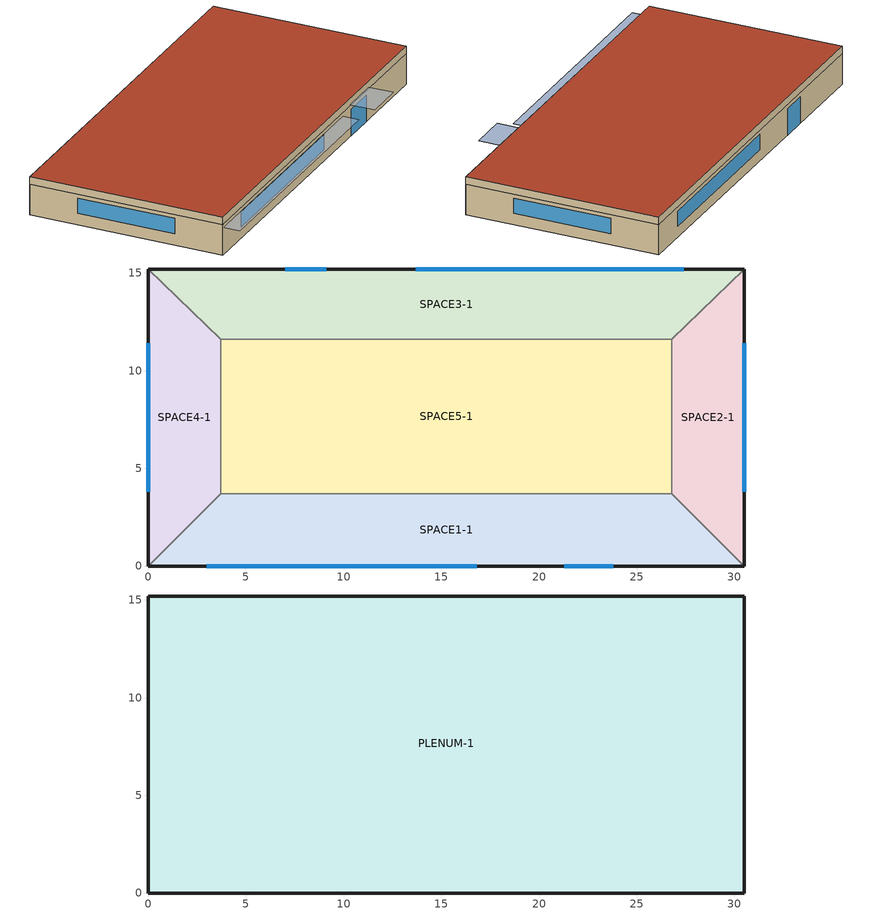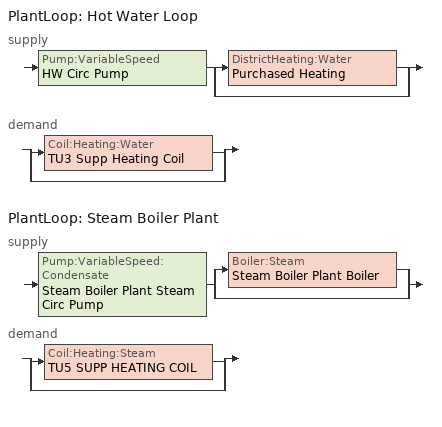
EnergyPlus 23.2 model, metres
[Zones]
SPACE3-1
 floor ground (FLOOR-SLAB-1): 26.8,11.6 3.7,11.6 0,15.2 30.5,15.2 z0
 wall outside (WALL-1): 30.5,15.2 0,15.2 z0:2.4
 wall to SPACE2-1 (INT-WALL-1): 26.8,11.6 30.5,15.2 z0:2.4
 wall to SPACE4-1 (INT-WALL-1): 0,15.2 3.7,11.6 z0:2.4
 wall to SPACE5-1 (INT-WALL-1): 3.7,11.6 26.8,11.6 z0:2.4
 window (Sgl Grey 3mm): 9.1,15.2 7,15.2 z0:2.1
 window (Dbl Clr 3mm/13mm Air): 27.4,15.2 13.7,15.2 z0.9:2.1
SPACE1-1
 floor ground (FLOOR-SLAB-1): 26.8,3.7 30.5,0 0,0 3.7,3.7 z0
 wall outside (WALL-1): 0,0 30.5,0 z0:2.4
 wall to SPACE2-1 (INT-WALL-1): 30.5,0 26.8,3.7 z0:2.4
 wall to SPACE4-1 (INT-WALL-1): 3.7,3.7 0,0 z0:2.4
 wall to SPACE5-1 (INT-WALL-1): 26.8,3.7 3.7,3.7 z0:2.4
 window (Sgl Grey 3mm): 21.3,0 23.8,0 z0:2.1
 window (Dbl Clr 3mm/13mm Air): 3,0 16.8,0 z0.9:2.1
SPACE2-1
 floor ground (FLOOR-SLAB-1): 26.8,11.6 30.5,15.2 30.5,0 26.8,3.7 z0
 wall outside (WALL-1): 30.5,0 30.5,15.2 z0:2.4
 wall to SPACE5-1 (INT-WALL-1): 26.8,11.6 26.8,3.7 z0:2.4
 window (Dbl Clr 3mm/13mm Air): 30.5,3.8 30.5,11.4 z0.9:2.1
SPACE4-1
 floor ground (FLOOR-SLAB-1): 3.7,3.7 0,0 0,15.2 3.7,11.6 z0
 wall outside (WALL-1): 0,15.2 0,0 z0:2.4
 wall to SPACE5-1 (INT-WALL-1): 3.7,3.7 3.7,11.6 z0:2.4
 window (Dbl Clr 3mm/13mm Air): 0,11.4 0,3.8 z0.9:2.1
SPACE5-1
 floor ground (FLOOR-SLAB-1): 26.8,11.6 26.8,3.7 3.7,3.7 3.7,11.6 z0
PLENUM-1
 floor to SPACE1-1 (CLNG-1): 26.8,3.7 30.5,0 0,0 3.7,3.7 z2.4
 floor to SPACE2-1 (CLNG-1): 26.8,11.6 30.5,15.2 30.5,0 26.8,3.7 z2.4
 floor to SPACE3-1 (CLNG-1): 26.8,11.6 3.7,11.6 0,15.2 30.5,15.2 z2.4
 floor to SPACE4-1 (CLNG-1): 3.7,3.7 0,0 0,15.2 3.7,11.6 z2.4
 floor to SPACE5-1 (CLNG-1): 26.8,11.6 26.8,3.7 3.7,3.7 3.7,11.6 z2.4
 wall outside (WALL-1): 30.5,15.2 0,15.2 0,0 30.5,0 30.5,15.2 z2.4:3
 roof outside (ROOF-1): 0,15.2 0,0 30.5,0 30.5,15.2 z3
shading: 0,-1.3 0,0 19.8,0 19.8,-1.3 z2.2; 21,-2 21,0 24.1,0 24.1,-2 z2.6
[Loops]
PlantLoop 'Hot Water Loop'
 supply: Pump:VariableSpeed 'HW Circ Pump' > split
  | DistrictHeating:Water 'Purchased Heating'
  | bypass
 demand: split
  | Coil:Heating:Water 'TU3 Supp Heating Coil'
  | bypass
PlantLoop 'Steam Boiler Plant'
 supply: Pump:VariableSpeed:Condensate 'Steam Boiler Plant Steam Circ Pump' > split
  | Boiler:Steam 'Steam Boiler Plant Boiler'
  | bypass
 demand: split
  | Coil:Heating:Steam 'TU5 SUPP HEATING COIL'
  | bypass
[Building]
Building: Loads convergence tolerance value=0.04; Maximum number of warmup days=25; Minimum number of warmup days=6; North axis=30; Solar distribution=FullExterior; Temperature convergence tolerance value=0.4; Terrain=City
[Site:GroundTemperature:BuildingSurface]
20.03, 20.03, 20.13, 20.3, 20.43, 20.52, 20.62, 20.77, 20.78, 20.55, 20.44, 20.2
[Site:Location]
CHICAGO_IL_USA TMY2-94846: Elevation=190; Latitude=41.78; Longitude=-87.75; Time zone=-6
[SizingPeriod:DesignDay] Barometric pressure=99063; Day of month=21; Daylight saving time indicator=No; Humidity condition type=WetBulb; Rain indicator=No; Snow indicator=No; Solar model indicator=ASHRAEClearSky
Name | Daily dry bulb temperature range | Day type | Maximum dry bulb temperature | Month | Sky clearness | Wetbulb or dewpoint at maximum dry bulb | Wind direction | Wind speed
CHICAGO_IL_USA Annual Cooling 1% Design Conditions DB/MCWB | 10.7 | SummerDesignDay | 31.5 | 7 | 1 | 23 | 230 | 5.3
CHICAGO_IL_USA Annual Heating 99% Design Conditions DB | 0 | WinterDesignDay | -17.3 | 1 | 0 | -17.3 | 270 | 4.9
[Construction]
CLNG-1: MAT-CLNG-1
Dbl Clr 3mm/13mm Air: CLEAR 3MM, AIR 13MM, CLEAR 3MM
FLOOR-SLAB-1: CC03, CP01
INT-WALL-1: GP02, AL21, GP02
ROOF-1: RG01, BR01, IN46, WD01
Sgl Grey 3mm: GREY 3MM
WALL-1: WD01, PW03, IN02, GP01
[Material] Thermal absorptance=0.9
Name | Conductivity | Density | Roughness | Solar absorptance | Specific heat | Thickness | Visible absorptance
BR01 | 0.162 | 1121 | VeryRough | 0.7 | 1464 | 0.0095 | 0.7
CC03 | 1.31 | 2243 | MediumRough | 0.65 | 837 | 0.1016 | 0.65
GP01 | 0.16 | 801 | MediumSmooth | 0.75 | 837 | 0.0127 | 0.75
GP02 | 0.16 | 801 | MediumSmooth | 0.75 | 837 | 0.0159 | 0.75
IN02 | 0.043 | 10 | Rough | 0.75 | 837 | 0.0901 | 0.75
IN46 | 0.023 | 24 | VeryRough | 0.5 | 1590 | 0.0762 | 0.5
PW03 | 0.115 | 545 | MediumSmooth | 0.78 | 1213 | 0.0127 | 0.78
RG01 | 1.442 | 881 | Rough | 0.65 | 1674 | 0.0127 | 0.65
WD01 | 0.115 | 513 | MediumSmooth | 0.78 | 1381 | 0.0191 | 0.78
[Material:AirGap]
AL21: Thermal resistance=0.157
[Material:NoMass] Roughness=Rough
Name | Solar absorptance | Thermal absorptance | Thermal resistance | Visible absorptance
CP01 | 0.75 | 0.9 | 0.367 | 0.75
MAT-CLNG-1 | 0.65 | 0.65 | 0.652259 | 0.65
[WindowMaterial:Gas]
AIR 13MM: Gas type=Air; Thickness=0.0127
[WindowMaterial:Glazing] Back side infrared hemispherical emissivity=0.84; Conductivity=0.9; Front side infrared hemispherical emissivity=0.84; Infrared transmittance at normal incidence=0; Optical data type=SpectralAverage; Thickness=0.003
Name | Back side solar reflectance at normal incidence | Back side visible reflectance at normal incidence | Front side solar reflectance at normal incidence | Front side visible reflectance at normal incidence | Solar transmittance at normal incidence | Visible transmittance at normal incidence
CLEAR 3MM | 0.075 | 0.081 | 0.075 | 0.081 | 0.837 | 0.898
GREY 3MM | 0.061 | 0.061 | 0.061 | 0.061 | 0.626 | 0.611
[AirConditioner:VariableRefrigerantFlow:FluidTemperatureControl]
AirConditioner:VariableRefrigerantFlow:FluidTemperatureControl 1: Availability schedule=VRFCondAvailSched; Compressor maximum delta pressure=4500000; Crankcase heater power per compressor=33; Diameter of main pipe connecting outdoor unit to the first branch joint=0.0508; Equivalent length of main pipe connecting outdoor unit to the first branch joint=36; Heat pump=VRF Heat Pump; Height difference between outdoor unit and indoor units=5; Length of main pipe connecting outdoor unit to the first branch joint=30; Compressor speed at loading index 1=1500; Loading index compressor power multiplier function of temperature curve name 1=MinSpdPower; Loading index evaporative capacity multiplier function of temperature curve name 1=MinSpdCooling; Compressor speed at loading index 2=3600; Loading index compressor power multiplier function of temperature curve name 2=Spd1Power; Loading index evaporative capacity multiplier function of temperature curve name 2=Spd1Cooling; Compressor speed at loading index 3=6000; Loading index compressor power multiplier function of temperature curve name 3=Spd2Power; Loading index evaporative capacity multiplier function of temperature curve name 3=Spd2Cooling; Main pipe insulation thermal conductivity=0.032; Main pipe insulation thickness=0.02; Maximum outdoor air temperature in cooling mode=43; Maximum outdoor air temperature in heating mode=22; Maximum outdoor dry bulb temperature for crankcase heater=7; Minimum outdoor air temperature in cooling mode=-5; Minimum outdoor air temperature in heating mode=-20; Number of compressor loading index entries=3; Number of compressors=1; Outdoor unit condensing temperature function of subcooling curve=OUCondTempCurve; Outdoor unit evaporating temperature function of superheating curve=OUEvapTempCurve; Outdoor unit fan flow rate per unit of rated evaporative capacity=7.26e-05; Outdoor unit fan power per unit of rated evaporative capacity=0.00412; Rated compressor power per unit of rated evaporative capacity=0.344; Rated evaporative capacity=Autosize; Ratio of compressor size to total compressor capacity=0.33; Reference condensing temperature for indoor unit=44; Reference evaporating temperature for indoor unit=6; Reference outdoor unit subcooling=3; Reference outdoor unit superheating=3; Refrigerant temperature control algorithm for indoor unit=ConstantTemp; Refrigerant type=R410A; Variable condensing temperature maximum for indoor unit=46; Variable condensing temperature minimum for indoor unit=42; Variable evaporating temperature maximum for indoor unit=13; Variable evaporating temperature minimum for indoor unit=6; Zone terminal unit list=VRF Heat Pump TU List
[Boiler:Steam]
Steam Boiler Plant Boiler: Design outlet steam temperature=115; Fuel type=NaturalGas; Maximum operating pressure=160000; Maximum part load ratio=1; Minimum part load ratio=1e-05; Nominal capacity=Autosize; Optimum part load ratio=0.2; Theoretical efficiency=0.8; Coefficient 1 of fuel use function of part load ratio curve=0.8; Coefficient 2 of fuel use function of part load ratio curve=0.1; Coefficient 3 of fuel use function of part load ratio curve=0.1
[Coil:Cooling:DX:VariableRefrigerantFlow:FluidTemperatureControl] Availability schedule=VRFAvailSched; Indoor unit evaporating temperature function of superheating curve=IUEvapTempCurve; Indoor unit reference superheating=3; Rated sensible heat ratio=Autosize; Rated total cooling capacity=Autosize
TU1 VRF DX Cooling Coil; TU2 VRF DX Cooling Coil; TU3 VRF DX Cooling Coil; TU4 VRF DX Cooling Coil; TU5 VRF DX Cooling Coil
[Coil:Heating:DX:VariableRefrigerantFlow:FluidTemperatureControl] Availability schedule=VRFAvailSched; Indoor unit condensing temperature function of subcooling curve=IUCondTempCurve; Indoor unit reference subcooling=5; Rated total heating capacity=Autosize
TU1 VRF DX Heating Coil; TU2 VRF DX Heating Coil; TU3 VRF DX Heating Coil; TU4 VRF DX Heating Coil; TU5 VRF DX Heating Coil
[Coil:Heating:Electric]
TU1 Supp Heating Coil: Availability schedule=VRFAvailSched; Efficiency=0.99; Nominal capacity=Autosize
[Coil:Heating:Fuel] Availability schedule=VRFAvailSched; Burner efficiency=0.8; Fuel type=NaturalGas; Nominal capacity=Autosize
TU2 Supp Heating Coil; TU4 Supp Heating Coil
[Coil:Heating:Steam]
TU5 Supp Heating Coil: Availability schedule=VRFAvailSched; Coil control type=ZoneLoadControl; Degree of loop subcooling=15; Degree of subcooling=5; Maximum steam flow rate=Autosize
[Coil:Heating:Water]
TU3 Supp Heating Coil: Availability schedule=VRFAvailSched; Maximum water flow rate=Autosize; Performance input method=UFactorTimesAreaAndDesignWaterFlowRate; Rated capacity=Autosize; Rated inlet air temperature=16.6; Rated inlet water temperature=82.2; Rated outlet air temperature=32.2; Rated outlet water temperature=71.1; U factor times area value=Autosize
[DesignSpecification:OutdoorAir] Outdoor air flow per person=0.00472; Outdoor air flow per zone=0; Outdoor air flow per zone floor area=0.000508; Outdoor air method=Sum
SZ DSOA SPACE1-1; SZ DSOA SPACE2-1; SZ DSOA SPACE3-1; SZ DSOA SPACE4-1; SZ DSOA SPACE5-1
[DistrictHeating:Water]
Purchased Heating: Nominal capacity=Autosize
[ElectricEquipment] Design level calculation method=Watts/Area; Fraction latent=0; Fraction lost=0; Fraction radiant=0.3; Schedule=EQUIP-1; Watts per zone floor area=10.76
Name | Zone or zonelist or space or spacelist
SPACE1-1 ElecEq 1 | SPACE1-1
SPACE2-1 ElecEq 1 | SPACE2-1
SPACE3-1 ElecEq 1 | SPACE3-1
SPACE4-1 ElecEq 1 | SPACE4-1
SPACE5-1 ElecEq 1 | SPACE5-1
[Fan:VariableVolume] Availability schedule=VRFAvailSched; End use subcategory=General; Fan power coefficient 1=0.059; Fan power coefficient 2=0; Fan power coefficient 3=0; Fan power coefficient 4=0.928; Fan power coefficient 5=0; Fan power minimum air flow rate=0; Fan power minimum flow fraction=0; Fan power minimum flow rate input method=Fraction; Fan total efficiency=0.7; Maximum flow rate=Autosize; Motor efficiency=0.9; Motor in airstream fraction=1; Pressure rise=600
TU1 VRF Supply Fan; TU2 VRF Supply Fan; TU3 VRF Supply Fan; TU4 VRF Supply Fan; TU5 VRF Supply Fan
[Lights] Design level calculation method=Watts/Area; End use subcategory=GeneralLights; Fraction radiant=0.59; Fraction replaceable=0; Fraction visible=0.2; Return air fraction=0; Schedule=LIGHTS-1; Watts per zone floor area=16.15
Name | Zone or zonelist or space or spacelist
SPACE1-1 Lights 1 | SPACE1-1
SPACE2-1 Lights 1 | SPACE2-1
SPACE3-1 Lights 1 | SPACE3-1
SPACE4-1 Lights 1 | SPACE4-1
SPACE5-1 Lights 1 | SPACE5-1
[People] Activity level schedule=ActSchd; Fraction radiant=0.3; Number of people calculation method=People; Number of people schedule=OCCUPY-1; Sensible heat fraction=Autocalculate
Name | Number of people | Zone or zonelist or space or spacelist
SPACE1-1 People 1 | 11 | SPACE1-1
SPACE2-1 People 1 | 5 | SPACE2-1
SPACE3-1 People 1 | 11 | SPACE3-1
SPACE4-1 People 1 | 5 | SPACE4-1
SPACE5-1 People 1 | 20 | SPACE5-1
[PlantEquipmentList]
Steam Boiler Plant heating plant: Steam Boiler Plant Boiler, Boiler:Steam
heating plant: Purchased Heating, DistrictHeating:Water
[PlantEquipmentOperation:HeatingLoad] Load range 1 lower limit=0; Load range 1 upper limit=100000
Name | Range 1 equipment list
Purchased Heating Only | heating plant
Steam Boiler Plant Heat Supply | Steam Boiler Plant heating plant
[PlantEquipmentOperationSchemes] Control scheme 1 schedule=AlwaysOn
Name | Control scheme 1
Hot Loop Operation | Purchased Heating Only
Steam Boiler Plant Operation | Steam Boiler Plant Heat Supply
[PlantLoop] Load distribution scheme=Optimal; Maximum loop flow rate=Autosize; Minimum loop flow rate=0; Minimum loop temperature=10; Plant loop volume=Autocalculate
Name | Fluid type | Maximum loop temperature | Plant equipment operation scheme
Hot Water Loop | Water | 100 | Hot Loop Operation
Steam Boiler Plant | Steam | 110 | Steam Boiler Plant Operation
[Pump:VariableSpeed]
HW Circ Pump: Design maximum flow rate=Autosize; Design minimum flow rate=0; Design power consumption=Autosize; Design pump head=179352; Fraction of motor inefficiencies to fluid stream=0; Motor efficiency=0.9; Pump control type=Intermittent; Coefficient 1 of the part load performance curve=0; Coefficient 2 of the part load performance curve=1; Coefficient 3 of the part load performance curve=0; Coefficient 4 of the part load performance curve=0
[Pump:VariableSpeed:Condensate]
Steam Boiler Plant Steam Circ Pump: Design power consumption=Autosize; Design steam volume flow rate=Autosize; Coefficient 1 of the part load performance curve=0; Coefficient 2 of the part load performance curve=1; Coefficient 3 of the part load performance curve=0; Coefficient 4 of the part load performance curve=0
[SetpointManager:Scheduled] Control variable=Temperature
Name | Schedule | Setpoint node or nodelist
Hot Water Loop Setpoint Manager | HW Loop Temp Schedule | Hot Water Loop Setpoint Node List
Steam Boiler Plant Boiler Setpoint Manager | Steam-Loop-Temp-Schedule | Steam Boiler Plant Boiler Outlet Node
Steam Boiler Plant Steam Temp Manager | Steam-Loop-Temp-Schedule | Steam Boiler Plant Steam Supply Outlet Node
[Sizing:Plant]
Name | Design loop exit temperature | Loop design temperature difference | Loop type
Hot Water Loop | 82 | 11 | Heating
Steam Boiler Plant | 110 | 25 | Steam
[Sizing:Zone] Account for dedicated outdoor air system=No; Cooling design air flow method=DesignDay; Cooling design air flow rate=0; Dedicated outdoor air high setpoint temperature for design=Autosize; Dedicated outdoor air low setpoint temperature for design=Autosize; Dedicated outdoor air system control strategy=NeutralSupplyAir; Heating design air flow method=DesignDay; Heating design air flow rate=0; Heating maximum air flow=0.141576; Heating maximum air flow fraction=0.3; Heating maximum air flow per zone floor area=0.002032; Zone cooling design supply air humidity ratio=0.009; Zone cooling design supply air temperature=13.5; Zone cooling design supply air temperature input method=SupplyAirTemperature; Zone cooling sizing factor=0; Zone heating design supply air humidity ratio=0.004; Zone heating design supply air temperature=50; Zone heating design supply air temperature input method=SupplyAirTemperature; Zone heating sizing factor=0
Name | Design specification outdoor air object
SPACE1-1 | SZ DSOA SPACE1-1
SPACE2-1 | SZ DSOA SPACE2-1
SPACE3-1 | SZ DSOA SPACE3-1
SPACE4-1 | SZ DSOA SPACE4-1
SPACE5-1 | SZ DSOA SPACE5-1
[ThermostatSetpoint:DualSetpoint]
DualSetPoint: Cooling setpoint temperature schedule=Clg-SetP-Sch; Heating setpoint temperature schedule=Htg-SetP-Sch
[Zone] Multiplier=1; Type=1
Name | Ceiling height | Volume
PLENUM-1 | 0.6096 | 283.2
SPACE1-1; SPACE3-1 | 2.4384 | 239.247
SPACE2-1; SPACE4-1 | 2.4384 | 103.311
SPACE5-1 | 2.4384 | 447.683
[ZoneControl:Thermostat] Control 1=DualSetPoint; Control type schedule=Zone Control Type Sched
Name | Zone or zonelist
SPACE1-1 Control | SPACE1-1
SPACE2-1 Control | SPACE2-1
SPACE3-1 Control | SPACE3-1
SPACE4-1 Control | SPACE4-1
SPACE5-1 Control | SPACE5-1
[Zone equipment]
SPACE1-1: TU1
SPACE2-1: TU2
SPACE3-1: TU3
SPACE4-1: TU4
SPACE5-1: TU5
[ZoneHVAC:TerminalUnit:VariableRefrigerantFlow] Cooling outdoor air flow rate=Autosize; Cooling supply air flow rate=Autosize; Heating outdoor air flow rate=Autosize; Heating supply air flow rate=Autosize; Maximum supply air temperature from supplemental heater=Autosize; No cooling supply air flow rate=Autosize; No heating supply air flow rate=Autosize; No load outdoor air flow rate=Autosize; Supply air fan operating mode schedule=VRFFanSchedule; Supply air fan placement=DrawThrough; Terminal unit availability schedule=VRFAvailSched; Zone terminal unit off parasitic electric energy use=20; Zone terminal unit on parasitic electric energy use=30
Name | Cooling coil object | Heating coil object | Outside air mixer object | Supplemental heating coil | Supply air fan object
TU1 | TU1 VRF DX Cooling Coil | TU1 VRF DX Heating Coil | TU1 OA Mixer | TU1 Supp Heating Coil | TU1 VRF Supply Fan
TU2 | TU2 VRF DX Cooling Coil | TU2 VRF DX Heating Coil | TU2 OA Mixer | TU2 Supp Heating Coil | TU2 VRF Supply Fan
TU3 | TU3 VRF DX Cooling Coil | TU3 VRF DX Heating Coil | TU3 OA Mixer | TU3 Supp Heating Coil | TU3 VRF Supply Fan
TU4 | TU4 VRF DX Cooling Coil | TU4 VRF DX Heating Coil | TU4 OA Mixer | TU4 Supp Heating Coil | TU4 VRF Supply Fan
TU5 | TU5 VRF DX Cooling Coil | TU5 VRF DX Heating Coil | TU5 OA Mixer | TU5 Supp Heating Coil | TU5 VRF Supply Fan
[ZoneInfiltration:DesignFlowRate] Constant term coefficient=0; Design flow rate calculation method=Flow/Zone; Schedule=INFIL-SCH; Temperature term coefficient=0; Velocity squared term coefficient=0; Velocity term coefficient=0.2237
Name | Design flow rate | Zone or zonelist or space or spacelist
SPACE1-1 Infil 1 | 0.0167 | SPACE1-1
SPACE2-1 Infil 1 | 0.00717 | SPACE2-1
SPACE3-1 Infil 1 | 0.0167 | SPACE3-1
SPACE4-1 Infil 1 | 0.00717 | SPACE4-1
SPACE5-1 Infil 1 | 0.031089 | SPACE5-1
[ZoneTerminalUnitList]
ZoneTerminalUnitList 1: Zone terminal unit name 1=TU3; Zone terminal unit name 2=TU4; Zone terminal unit name 3=TU1; Zone terminal unit name 4=TU2; Zone terminal unit name 5=TU5; Zone terminal unit list=VRF Heat Pump TU List
[Curve:Biquadratic] Input unit type for x=Temperature; Input unit type for y=Temperature; Maximum value of x=65; Maximum value of y=15; Minimum value of x=15; Minimum value of y=-30; Output unit type=Dimensionless
Name | Coefficient1 constant | Coefficient2 x | Coefficient3 x 2 | Coefficient4 y | Coefficient5 y 2 | Coefficient6 x y
MinSpdCooling | 0.319 | -0.00126 | -2.15e-05 | 0.012 | 0.000105 | -8.66e-05
MinSpdPower | 0.0879 | -0.000172 | 6.93e-05 | -3.38e-05 | -8.1e-06 | -1.04e-05
Spd1Cooling | 0.812 | -0.00423 | -4.11e-05 | 0.0297 | 0.000267 | -0.000223
Spd1Power | 0.326 | -0.0022 | 0.000142 | 0.00282 | 2.86e-05 | -3.5e-05
Spd2Cooling | 1.32 | -0.0062 | -7.1e-05 | 0.0489 | 0.000459 | -0.000367
Spd2Power | 0.656 | -0.00371 | 0.000207 | 0.0105 | 7.36e-05 | -0.000157
[Curve:Quadratic] Input unit type for x=Temperature; Minimum value of x=0; Output unit type=Temperature
Name | Maximum value of x | Coefficient1 constant | Coefficient2 x | Coefficient3 x 2
IUCondTempCurve | 20 | -1.85 | 0.411 | 0.0196
IUEvapTempCurve | 15 | 0 | 0.843 | 0
OUCondTempCurve | 20 | 0 | -2.91 | 1.18
OUEvapTempCurve | 15 | 0 | 0.605 | 0.025
[Schedule:Compact]
ActSchd: Through: 12/31, For: AllDays, Until: 24:00, 117.24
AlwaysOn: Through: 12/31, For: Alldays, Until: 24:00, 1
Clg-SetP-Sch: Through: 12/31, For: SummerDesignDay, Until: 24:00, 23.9, For: WinterDesignDay, Until: 24:00, 23.9, For: WeekDays, Until: 7:00, 23.9, Until: 18:00, 23.9, Until: 24:00, 23.9, For: WeekEnds Holiday, Until: 7:00, 23.9, Until: 13:00, 23.9, Until: 24:00, 23.9, For: AllOtherDays, Until: 7:00, 23.9, Until: 18:00, 23.9, Until: 24:00, 23.9
EQUIP-1: Through: 12/31, For: WeekDays SummerDesignDay CustomDay1 CustomDay2, Until: 8:00, 0.02, Until: 9:00, 0.4, Until: 14:00, 0.9, Until: 15:00, 0.8, Until: 16:00, 0.7, Until: 18:00, 0.5, Until: 20:00, 0.3, Until: 24:00, 0.02, For: Weekends WinterDesignDay Holiday, Until: 24:00, 0.2
HW LOOP TEMP SCHEDULE: Through: 12/31, For: Alldays, Until: 24:00, 82
Htg-SetP-Sch: Through: 12/31, For: SummerDesignDay, Until: 24:00, 21.1, For: WinterDesignDay, Until: 24:00, 21.1, For: WeekDays, Until: 7:00, 21.1, Until: 18:00, 21.1, Until: 24:00, 21.1, For: WeekEnds Holiday, Until: 7:00, 21.1, Until: 13:00, 21.1, Until: 24:00, 21.1, For: AllOtherDays, Until: 7:00, 21.1, Until: 18:00, 21.1, Until: 24:00, 21.1
INFIL-SCH: Through: 3/31, For: AllDays, Until: 24:00, 1, Through: 10/31, For: AllDays, Until: 24:00, 0, Through: 12/31, For: AllDays, Until: 24:00, 1
LIGHTS-1: Through: 12/31, For: WeekDays SummerDesignDay CustomDay1 CustomDay2, Until: 8:00, 0.05, Until: 9:00, 0.9, Until: 10:00, 0.95, Until: 11:00, 1, Until: 12:00, 0.95, Until: 13:00, 0.8, Until: 14:00, 0.9, Until: 18:00, 1, Until: 19:00, 0.6, Until: 21:00, 0.2, Until: 24:00, 0.05, For: Weekends WinterDesignDay Holiday, Until: 24:00, 0.05
OCCUPY-1: Through: 12/31, For: WeekDays SummerDesignDay CustomDay1 CustomDay2, Until: 8:00, 0, Until: 11:00, 1, Until: 12:00, 0.8, Until: 13:00, 0.4, Until: 14:00, 0.8, Until: 18:00, 1, Until: 19:00, 0.5, Until: 21:00, 0.1, Until: 24:00, 0, For: Weekends WinterDesignDay Holiday, Until: 24:00, 0
Steam-Loop-Temp-Schedule: Through: 12/31, For: AllDays, Until: 24:00, 100
VRFAvailSched: Through: 3/31, For: AllDays, Until: 24:00, 1, Through: 9/30, For: WeekDays, Until: 7:00, 1, Until: 17:00, 1, Until: 24:00, 1, For: SummerDesignDay WinterDesignDay, Until: 24:00, 1, For: AllOtherDays, Until: 24:00, 1, Through: 12/31, For: AllDays, Until: 24:00, 1
VRFCondAvailSched: Through: 12/31, For: AllDays, Until: 12:00, 1, Until: 13:00, 1, Until: 24:00, 1
VRFFanSchedule: Through: 12/31, For: AllDays, Until: 7:00, 1, Until: 18:00, 1, Until: 24:00, 1
Zone Control Type Sched: Through: 12/31, For: SummerDesignDay, Until: 24:00, 4, For: WinterDesignDay, Until: 24:00, 4, For: AllOtherDays, Until: 24:00, 4
